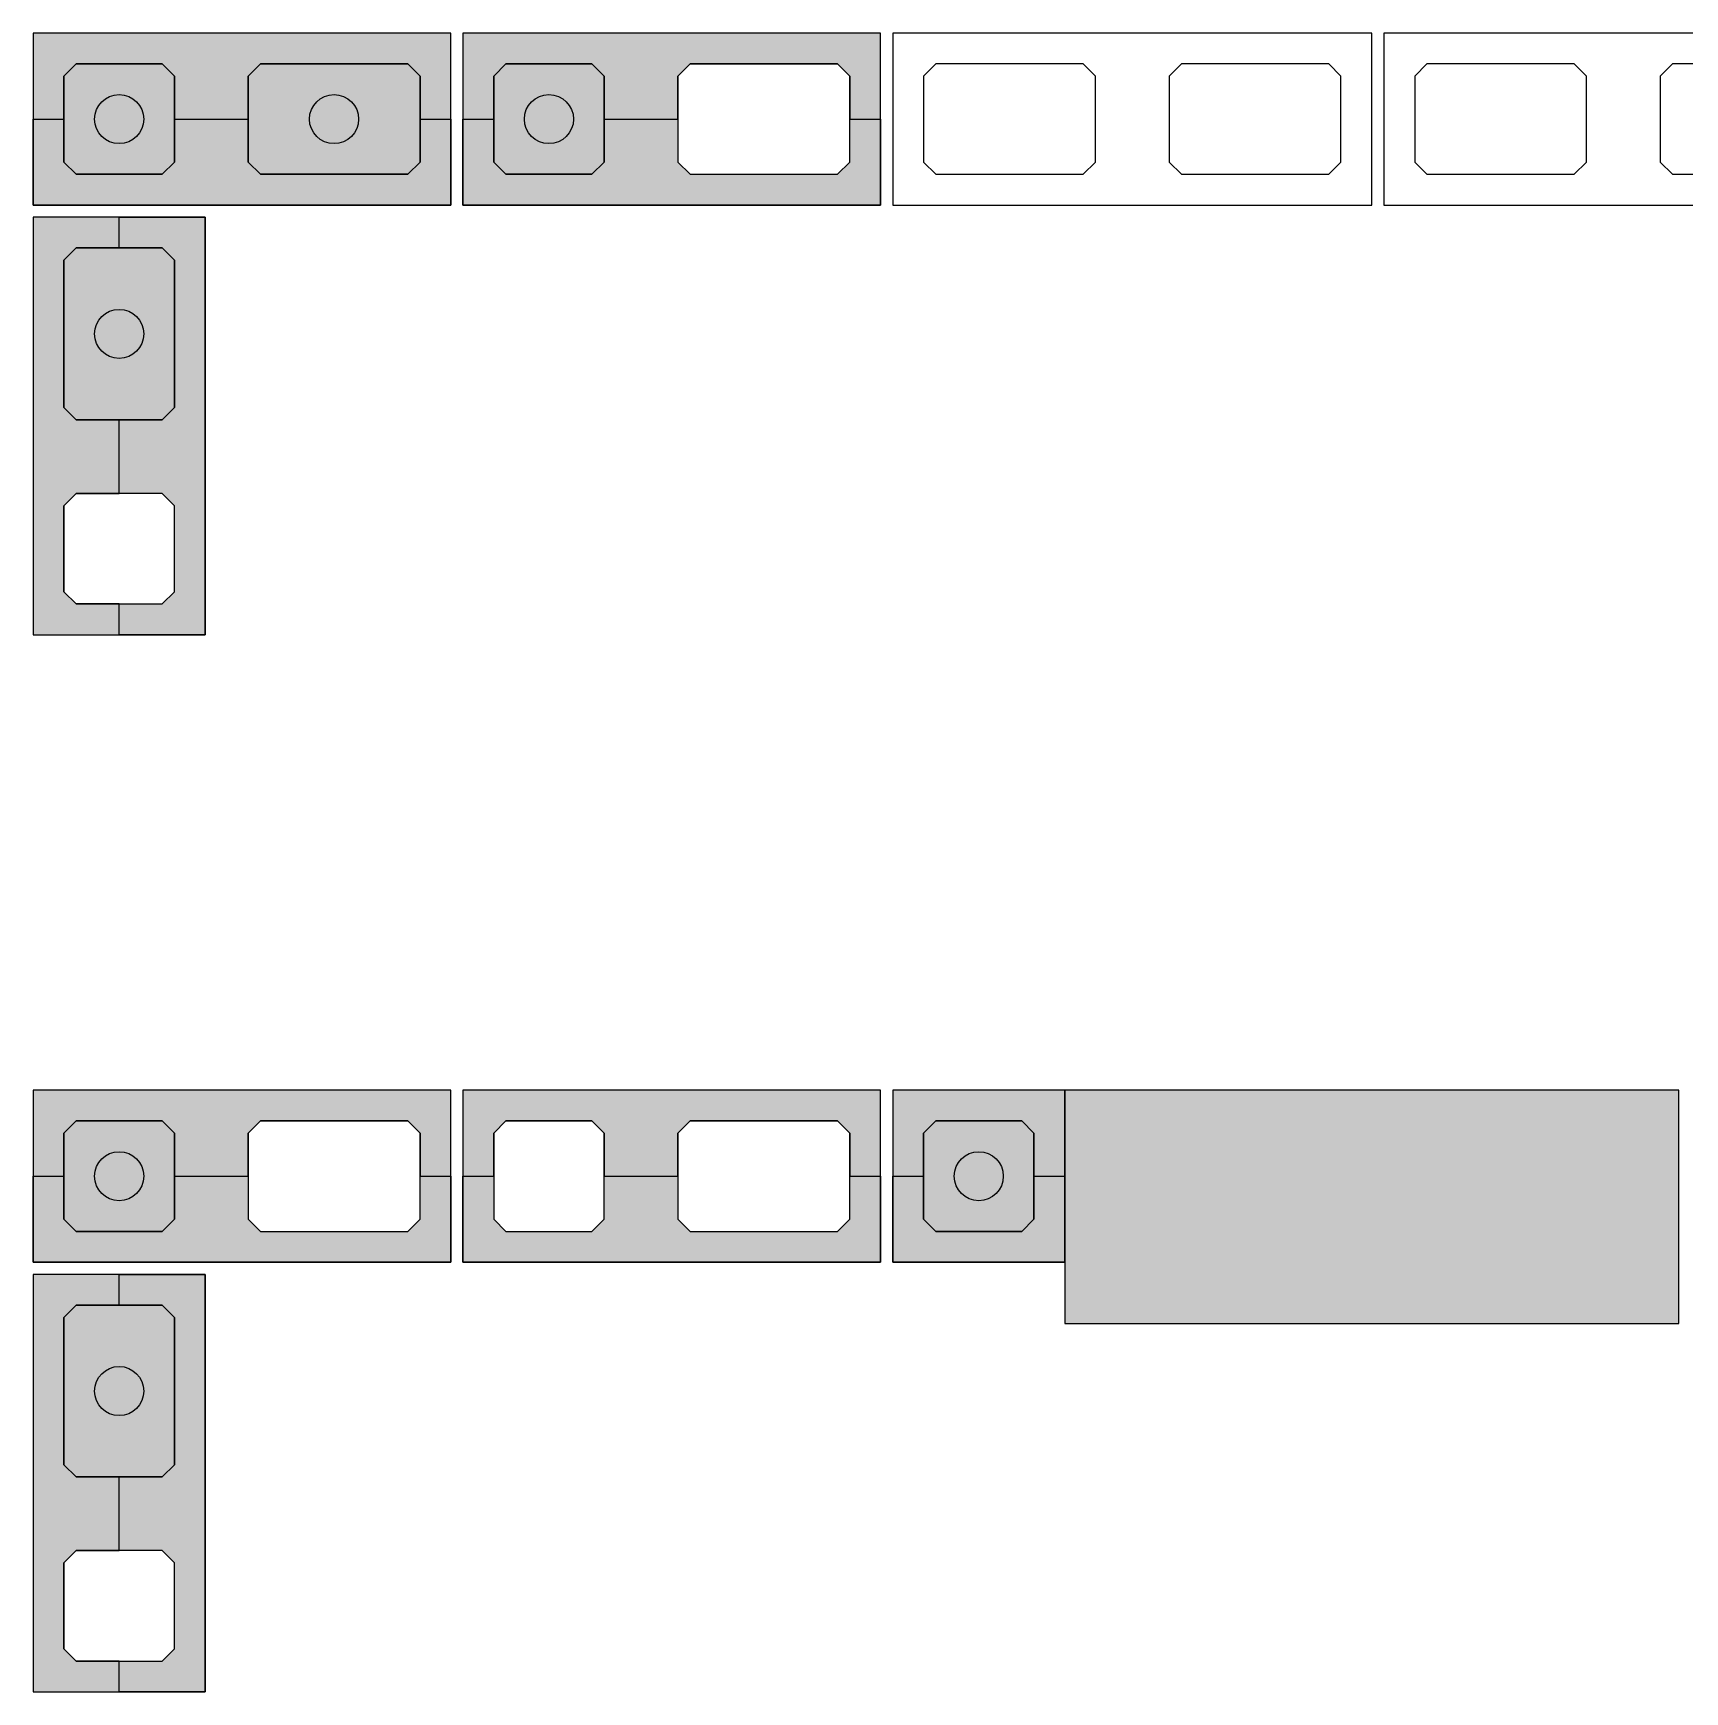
# Model space of a CAD drawing. Extents: x -1 to 122, y -1 to 61.
# Drawn here: x 49.919 to 52.609, y 24.979 to 27.681 of the extents above; entities that cross this region are included whole.
import ezdxf

# ---------------------------------------------------------------- set-up
doc = ezdxf.new("R2010")
doc.units = 0
doc.header["$MEASUREMENT"] = 0
for name, color, linetype in [('PENA_01', 1, 'CONTINUOUS'), ('PENA_02', 2, 'CONTINUOUS'), ('PENA_03', 3, 'CONTINUOUS'), ('PENA_11', 252, 'CONTINUOUS'), ('PENA_21', 100, 'CONTINUOUS'), ('PENA_28', 135, 'CONTINUOUS')]:
    doc.layers.add(name, color=color, linetype=linetype)

msp = doc.modelspace()

# ---------------------------------------------------------------- linework, layer by layer
at = {"layer": 'PENA_01', "linetype": 'Continuous'}
for points in [[(49.9891, 27.4515), (50.1291, 27.4515), (50.1491, 27.4715), (50.1491, 27.6115), (50.1291, 27.6315), (49.9891, 27.6315), (49.9691, 27.6115), (49.9691, 27.4715), (49.9891, 27.4515)], [(50.2891, 27.4515), (50.5291, 27.4515), (50.5491, 27.4715), (50.5491, 27.6115), (50.5291, 27.6315), (50.2891, 27.6315), (50.2691, 27.6115), (50.2691, 27.4715), (50.2891, 27.4515)], [(50.6891, 27.4515), (50.8291, 27.4515), (50.8491, 27.4715), (50.8491, 27.6115), (50.8291, 27.6315), (50.6891, 27.6315), (50.6691, 27.6115), (50.6691, 27.4715), (50.6891, 27.4515)], [(50.9891, 27.4515), (51.2291, 27.4515), (51.2491, 27.4715), (51.2491, 27.6115), (51.2291, 27.6315), (50.9891, 27.6315), (50.9691, 27.6115), (50.9691, 27.4715), (50.9891, 27.4515)], [(51.3691, 27.4715), (51.3891, 27.4515), (51.6291, 27.4515), (51.6491, 27.4715), (51.6491, 27.6115), (51.6291, 27.6315), (51.3891, 27.6315), (51.3691, 27.6115), (51.3691, 27.4715)], [(51.7691, 27.4715), (51.7891, 27.4515), (52.0291, 27.4515), (52.0491, 27.4715), (52.0491, 27.6115), (52.0291, 27.6315), (51.7891, 27.6315), (51.7691, 27.6115), (51.7691, 27.4715)], [(52.1691, 27.4715), (52.1891, 27.4515), (52.4291, 27.4515), (52.4491, 27.4715), (52.4491, 27.6115), (52.4291, 27.6315), (52.1891, 27.6315), (52.1691, 27.6115), (52.1691, 27.4715)], [(52.5691, 27.4715), (52.5891, 27.4515), (52.8291, 27.4515), (52.8491, 27.4715), (52.8491, 27.6115), (52.8291, 27.6315), (52.5891, 27.6315), (52.5691, 27.6115), (52.5691, 27.4715)], [(50.1491, 27.0715), (50.1491, 27.3115), (50.1291, 27.3315), (49.9891, 27.3315), (49.9691, 27.3115), (49.9691, 27.0715), (49.9891, 27.0515), (50.1291, 27.0515), (50.1491, 27.0715)], [(50.1491, 26.7715), (50.1491, 26.9115), (50.1291, 26.9315), (49.9891, 26.9315), (49.9691, 26.9115), (49.9691, 26.7715), (49.9891, 26.7515), (50.1291, 26.7515), (50.1491, 26.7715)], [(49.9891, 25.7292), (50.1291, 25.7292), (50.1491, 25.7492), (50.1491, 25.8892), (50.1291, 25.9092), (49.9891, 25.9092), (49.9691, 25.8892), (49.9691, 25.7492), (49.9891, 25.7292)], [(50.2891, 25.7292), (50.5291, 25.7292), (50.5491, 25.7492), (50.5491, 25.8892), (50.5291, 25.9092), (50.2891, 25.9092), (50.2691, 25.8892), (50.2691, 25.7492), (50.2891, 25.7292)], [(50.6891, 25.7292), (50.8291, 25.7292), (50.8491, 25.7492), (50.8491, 25.8892), (50.8291, 25.9092), (50.6891, 25.9092), (50.6691, 25.8892), (50.6691, 25.7492), (50.6891, 25.7292)], [(50.9891, 25.7292), (51.2291, 25.7292), (51.2491, 25.7492), (51.2491, 25.8892), (51.2291, 25.9092), (50.9891, 25.9092), (50.9691, 25.8892), (50.9691, 25.7492), (50.9891, 25.7292)], [(51.3691, 25.7492), (51.3891, 25.7292), (51.5291, 25.7292), (51.5491, 25.7492), (51.5491, 25.8892), (51.5291, 25.9092), (51.3891, 25.9092), (51.3691, 25.8892), (51.3691, 25.7492)], [(50.1491, 25.3492), (50.1491, 25.5892), (50.1291, 25.6092), (49.9891, 25.6092), (49.9691, 25.5892), (49.9691, 25.3492), (49.9891, 25.3292), (50.1291, 25.3292), (50.1491, 25.3492)], [(50.1491, 25.0492), (50.1491, 25.1892), (50.1291, 25.2092), (49.9891, 25.2092), (49.9691, 25.1892), (49.9691, 25.0492), (49.9891, 25.0292), (50.1291, 25.0292), (50.1491, 25.0492)]]:
    msp.add_lwpolyline(points, dxfattribs=at)
at = {"layer": 'PENA_02', "linetype": 'Continuous'}
for points in [[(49.9191, 27.4015), (50.5991, 27.4015), (50.5991, 27.6815), (49.9191, 27.6815), (49.9191, 27.4015)], [(50.6191, 27.4015), (51.2991, 27.4015), (51.2991, 27.6815), (50.6191, 27.6815), (50.6191, 27.4015)], [(51.3191, 27.4015), (52.0991, 27.4015), (52.0991, 27.6815), (51.3191, 27.6815), (51.3191, 27.4015)], [(52.1191, 27.4015), (52.8991, 27.4015), (52.8991, 27.6815), (52.1191, 27.6815), (52.1191, 27.4015)], [(50.1991, 26.7015), (50.1991, 27.3815), (49.9191, 27.3815), (49.9191, 26.7015), (50.1991, 26.7015)], [(49.9191, 25.6792), (50.5991, 25.6792), (50.5991, 25.9592), (49.9191, 25.9592), (49.9191, 25.6792)], [(50.6191, 25.6792), (51.2991, 25.6792), (51.2991, 25.9592), (50.6191, 25.9592), (50.6191, 25.6792)], [(51.3191, 25.6792), (51.5991, 25.6792), (51.5991, 25.9592), (51.3191, 25.9592), (51.3191, 25.6792)], [(51.5991, 25.9592), (51.5991, 25.5792), (52.5991, 25.5792), (52.5991, 25.9592), (51.5991, 25.9592)], [(50.1991, 24.9792), (50.1991, 25.6592), (49.9191, 25.6592), (49.9191, 24.9792), (50.1991, 24.9792)]]:
    msp.add_lwpolyline(points, dxfattribs=at)
at = {"layer": 'PENA_03', "linetype": 'Continuous'}
for points in [[(49.9891, 27.4515), (49.9691, 27.4715), (49.9691, 27.6115), (49.9891, 27.6315), (50.1291, 27.6315), (50.1491, 27.6115), (50.1491, 27.4715), (50.1291, 27.4515), (49.9891, 27.4515)], [(50.5491, 27.4715), (50.5291, 27.4515), (50.2891, 27.4515), (50.2691, 27.4715), (50.2691, 27.6115), (50.2891, 27.6315), (50.5291, 27.6315), (50.5491, 27.6115), (50.5491, 27.4715)], [(50.6891, 27.4515), (50.6691, 27.4715), (50.6691, 27.6115), (50.6891, 27.6315), (50.8291, 27.6315), (50.8491, 27.6115), (50.8491, 27.4715), (50.8291, 27.4515), (50.6891, 27.4515)], [(50.1291, 27.3315), (50.1491, 27.3115), (50.1491, 27.0715), (50.1291, 27.0515), (49.9891, 27.0515), (49.9691, 27.0715), (49.9691, 27.3115), (49.9891, 27.3315), (50.1291, 27.3315)], [(49.9891, 25.7292), (49.9691, 25.7492), (49.9691, 25.8892), (49.9891, 25.9092), (50.1291, 25.9092), (50.1491, 25.8892), (50.1491, 25.7492), (50.1291, 25.7292), (49.9891, 25.7292)], [(51.3891, 25.7292), (51.3691, 25.7492), (51.3691, 25.8892), (51.3891, 25.9092), (51.5291, 25.9092), (51.5491, 25.8892), (51.5491, 25.7492), (51.5291, 25.7292), (51.3891, 25.7292)], [(50.1291, 25.6092), (50.1491, 25.5892), (50.1491, 25.3492), (50.1291, 25.3292), (49.9891, 25.3292), (49.9691, 25.3492), (49.9691, 25.5892), (49.9891, 25.6092), (50.1291, 25.6092)]]:
    msp.add_lwpolyline(points, dxfattribs=at)
for centre in [(50.0591, 27.5415), (50.4091, 27.5415), (50.7591, 27.5415), (50.0591, 27.1915), (50.0591, 25.8192), (51.4591, 25.8192), (50.0591, 25.4692)]:
    msp.add_circle(centre, 0.04, dxfattribs=at)
for points in [[(50.0991, 27.5415), (50.0391, 27.5761), (50.0215, 27.5551)], [(50.0991, 27.5415), (50.066, 27.5808), (50.0391, 27.5761)], [(50.0991, 27.5415), (50.0897, 27.5672), (50.066, 27.5808)], [(50.4491, 27.5415), (50.3891, 27.5761), (50.3715, 27.5551)], [(50.4491, 27.5415), (50.416, 27.5808), (50.3891, 27.5761)], [(50.4491, 27.5415), (50.4397, 27.5672), (50.416, 27.5808)], [(50.7991, 27.5415), (50.7391, 27.5761), (50.7215, 27.5551)], [(50.7991, 27.5415), (50.766, 27.5808), (50.7391, 27.5761)], [(50.7991, 27.5415), (50.7897, 27.5672), (50.766, 27.5808)], [(50.0991, 27.5415), (50.0215, 27.5551), (50.0215, 27.5278)], [(50.0991, 27.5415), (50.0215, 27.5278), (50.0391, 27.5068)], [(50.0991, 27.5415), (50.0391, 27.5068), (50.066, 27.5021)], [(50.0991, 27.5415), (50.066, 27.5021), (50.0897, 27.5157)], [(50.0991, 27.5415), (50.0897, 27.5157), (50.0991, 27.5415)], [(50.4491, 27.5415), (50.3715, 27.5551), (50.3715, 27.5278)], [(50.4491, 27.5415), (50.3715, 27.5278), (50.3891, 27.5068)], [(50.4491, 27.5415), (50.3891, 27.5068), (50.416, 27.5021)], [(50.4491, 27.5415), (50.416, 27.5021), (50.4397, 27.5157)], [(50.4491, 27.5415), (50.4397, 27.5157), (50.4491, 27.5415)], [(50.7991, 27.5415), (50.7215, 27.5551), (50.7215, 27.5278)], [(50.7991, 27.5415), (50.7215, 27.5278), (50.7391, 27.5068)], [(50.7991, 27.5415), (50.7391, 27.5068), (50.766, 27.5021)], [(50.7991, 27.5415), (50.766, 27.5021), (50.7897, 27.5157)], [(50.7991, 27.5415), (50.7897, 27.5157), (50.7991, 27.5415)], [(50.0991, 27.1915), (50.0391, 27.2261), (50.0215, 27.2051)], [(50.0991, 27.1915), (50.066, 27.2308), (50.0391, 27.2261)], [(50.0991, 27.1915), (50.0897, 27.2172), (50.066, 27.2308)], [(50.0991, 27.1915), (50.0215, 27.2051), (50.0215, 27.1778)], [(50.0991, 27.1915), (50.0215, 27.1778), (50.0391, 27.1568)], [(50.0991, 27.1915), (50.0391, 27.1568), (50.066, 27.1521)], [(50.0991, 27.1915), (50.066, 27.1521), (50.0897, 27.1657)], [(50.0991, 27.1915), (50.0897, 27.1657), (50.0991, 27.1915)], [(50.0991, 25.8192), (50.0391, 25.8538), (50.0215, 25.8329)], [(50.0991, 25.8192), (50.066, 25.8586), (50.0391, 25.8538)], [(50.0991, 25.8192), (50.0897, 25.8449), (50.066, 25.8586)], [(51.4991, 25.8192), (51.4391, 25.8538), (51.4215, 25.8329)], [(51.4991, 25.8192), (51.466, 25.8586), (51.4391, 25.8538)], [(51.4991, 25.8192), (51.4897, 25.8449), (51.466, 25.8586)], [(50.0991, 25.8192), (50.0215, 25.8329), (50.0215, 25.8055)], [(50.0991, 25.8192), (50.0215, 25.8055), (50.0391, 25.7845)], [(50.0991, 25.8192), (50.0391, 25.7845), (50.066, 25.7798)], [(50.0991, 25.8192), (50.066, 25.7798), (50.0897, 25.7935)], [(50.0991, 25.8192), (50.0897, 25.7935), (50.0991, 25.8192)], [(51.4991, 25.8192), (51.4215, 25.8329), (51.4215, 25.8055)], [(51.4991, 25.8192), (51.4215, 25.8055), (51.4391, 25.7845)], [(51.4991, 25.8192), (51.4391, 25.7845), (51.466, 25.7798)], [(51.4991, 25.8192), (51.466, 25.7798), (51.4897, 25.7935)], [(51.4991, 25.8192), (51.4897, 25.7935), (51.4991, 25.8192)], [(50.0991, 25.4692), (50.0391, 25.5038), (50.0215, 25.4828)], [(50.0991, 25.4692), (50.0215, 25.4828), (50.0215, 25.4555)], [(50.0991, 25.4692), (50.066, 25.5086), (50.0391, 25.5038)], [(50.0991, 25.4692), (50.0897, 25.4949), (50.066, 25.5086)], [(50.0991, 25.4692), (50.0215, 25.4555), (50.0391, 25.4345)], [(50.0991, 25.4692), (50.0391, 25.4345), (50.066, 25.4298)], [(50.0991, 25.4692), (50.066, 25.4298), (50.0897, 25.4435)], [(50.0991, 25.4692), (50.0897, 25.4435), (50.0991, 25.4692)]]:
    msp.add_solid(points, dxfattribs=at)
at = {"layer": 'PENA_11', "linetype": 'Continuous'}
for points in [[(49.9891, 27.4515), (49.9691, 27.6115), (49.9891, 27.6315)], [(49.9891, 27.4515), (49.9891, 27.6315), (50.1291, 27.6315)], [(49.9891, 27.4515), (50.1291, 27.6315), (50.1491, 27.6115)], [(50.5491, 27.4715), (50.2691, 27.6115), (50.2891, 27.6315)], [(50.5491, 27.4715), (50.2891, 27.6315), (50.5291, 27.6315)], [(50.5491, 27.4715), (50.5291, 27.6315), (50.5491, 27.6115)], [(50.6891, 27.4515), (50.6691, 27.6115), (50.6891, 27.6315)], [(50.6891, 27.4515), (50.6891, 27.6315), (50.8291, 27.6315)], [(50.6891, 27.4515), (50.8291, 27.6315), (50.8491, 27.6115)], [(49.9891, 27.4515), (49.9691, 27.4715), (49.9691, 27.6115)], [(49.9891, 27.4515), (50.1491, 27.6115), (50.1491, 27.4715)], [(50.5491, 27.4715), (50.2691, 27.4715), (50.2691, 27.6115)], [(50.5491, 27.4715), (50.5491, 27.6115), (50.5491, 27.4715)], [(50.6891, 27.4515), (50.6691, 27.4715), (50.6691, 27.6115)], [(50.6891, 27.4515), (50.8491, 27.6115), (50.8491, 27.4715)], [(49.9891, 27.4515), (50.1491, 27.4715), (50.1291, 27.4515)], [(50.5491, 27.4715), (50.2891, 27.4515), (50.2691, 27.4715)], [(50.5491, 27.4715), (50.5291, 27.4515), (50.2891, 27.4515)], [(50.6891, 27.4515), (50.8491, 27.4715), (50.8291, 27.4515)], [(49.9891, 27.4515), (50.1291, 27.4515), (49.9891, 27.4515)], [(50.6891, 27.4515), (50.8291, 27.4515), (50.6891, 27.4515)], [(50.1291, 27.3315), (49.9891, 27.0515), (49.9691, 27.0715)], [(50.1291, 27.3315), (49.9691, 27.0715), (49.9691, 27.3115)], [(50.1291, 27.3315), (49.9691, 27.3115), (49.9891, 27.3315)], [(50.1291, 27.3315), (50.1291, 27.0515), (49.9891, 27.0515)], [(50.1291, 27.3315), (49.9891, 27.3315), (50.1291, 27.3315)], [(50.1291, 27.3315), (50.1491, 27.3115), (50.1491, 27.0715)], [(50.1291, 27.3315), (50.1491, 27.0715), (50.1291, 27.0515)], [(51.5991, 25.9592), (51.5991, 25.5792), (52.5991, 25.5792)], [(51.5991, 25.9592), (52.5991, 25.5792), (52.5991, 25.9592)], [(51.5991, 25.9592), (52.5991, 25.9592), (51.5991, 25.9592)], [(49.9891, 25.7292), (49.9691, 25.8892), (49.9891, 25.9092)], [(49.9891, 25.7292), (49.9691, 25.7492), (49.9691, 25.8892)], [(49.9891, 25.7292), (49.9891, 25.9092), (50.1291, 25.9092)], [(49.9891, 25.7292), (50.1291, 25.9092), (50.1491, 25.8892)], [(49.9891, 25.7292), (50.1491, 25.8892), (50.1491, 25.7492)], [(51.3891, 25.7292), (51.3691, 25.8892), (51.3891, 25.9092)], [(51.3891, 25.7292), (51.3691, 25.7492), (51.3691, 25.8892)], [(51.3891, 25.7292), (51.3891, 25.9092), (51.5291, 25.9092)], [(51.3891, 25.7292), (51.5291, 25.9092), (51.5491, 25.8892)], [(51.3891, 25.7292), (51.5491, 25.8892), (51.5491, 25.7492)], [(49.9891, 25.7292), (50.1491, 25.7492), (50.1291, 25.7292)], [(49.9891, 25.7292), (50.1291, 25.7292), (49.9891, 25.7292)], [(51.3891, 25.7292), (51.5491, 25.7492), (51.5291, 25.7292)], [(51.3891, 25.7292), (51.5291, 25.7292), (51.3891, 25.7292)], [(50.1291, 25.6092), (49.9891, 25.3292), (49.9691, 25.3492)], [(50.1291, 25.6092), (49.9691, 25.3492), (49.9691, 25.5892)], [(50.1291, 25.6092), (49.9691, 25.5892), (49.9891, 25.6092)], [(50.1291, 25.6092), (50.1291, 25.3292), (49.9891, 25.3292)], [(50.1291, 25.6092), (49.9891, 25.6092), (50.1291, 25.6092)], [(50.1291, 25.6092), (50.1491, 25.5892), (50.1491, 25.3492)], [(50.1291, 25.6092), (50.1491, 25.3492), (50.1291, 25.3292)]]:
    msp.add_solid(points, dxfattribs=at)
at = {"layer": 'PENA_21', "linetype": 'Continuous'}
for points in [[(49.9191, 27.5415), (49.9691, 27.5415), (49.9691, 27.6115), (49.9891, 27.6315), (50.1291, 27.6315), (50.1491, 27.6115), (50.1491, 27.5415), (50.2691, 27.5415), (50.2691, 27.6115), (50.2891, 27.6315), (50.5291, 27.6315), (50.5491, 27.6115), (50.5491, 27.5415), (50.5991, 27.5415), (50.5991, 27.6815), (49.9191, 27.6815), (49.9191, 27.5415)], [(50.6191, 27.5415), (50.6691, 27.5415), (50.6691, 27.6115), (50.6891, 27.6315), (50.8291, 27.6315), (50.8491, 27.6115), (50.8491, 27.5415), (50.9691, 27.5415), (50.9691, 27.6115), (50.9891, 27.6315), (51.2291, 27.6315), (51.2491, 27.6115), (51.2491, 27.5415), (51.2991, 27.5415), (51.2991, 27.6815), (50.6191, 27.6815), (50.6191, 27.5415)], [(49.9191, 27.5415), (49.9691, 27.5415), (49.9691, 27.4715), (49.9891, 27.4515), (50.1291, 27.4515), (50.1491, 27.4715), (50.1491, 27.5415), (50.2691, 27.5415), (50.2691, 27.4715), (50.2891, 27.4515), (50.5291, 27.4515), (50.5491, 27.4715), (50.5491, 27.5415), (50.5991, 27.5415), (50.5991, 27.4015), (49.9191, 27.4015), (49.9191, 27.5415)], [(50.6191, 27.5415), (50.6691, 27.5415), (50.6691, 27.4715), (50.6891, 27.4515), (50.8291, 27.4515), (50.8491, 27.4715), (50.8491, 27.5415), (50.9691, 27.5415), (50.9691, 27.4715), (50.9891, 27.4515), (51.2291, 27.4515), (51.2491, 27.4715), (51.2491, 27.5415), (51.2991, 27.5415), (51.2991, 27.4015), (50.6191, 27.4015), (50.6191, 27.5415)], [(50.0591, 26.7015), (50.0591, 26.7515), (49.9891, 26.7515), (49.9691, 26.7715), (49.9691, 26.9115), (49.9891, 26.9315), (50.0591, 26.9315), (50.0591, 27.0515), (49.9891, 27.0515), (49.9691, 27.0715), (49.9691, 27.3115), (49.9891, 27.3315), (50.0591, 27.3315), (50.0591, 27.3815), (49.9191, 27.3815), (49.9191, 26.7015), (50.0591, 26.7015)], [(50.0591, 26.7015), (50.0591, 26.7515), (50.1291, 26.7515), (50.1491, 26.7715), (50.1491, 26.9115), (50.1291, 26.9315), (50.0591, 26.9315), (50.0591, 27.0515), (50.1291, 27.0515), (50.1491, 27.0715), (50.1491, 27.3115), (50.1291, 27.3315), (50.0591, 27.3315), (50.0591, 27.3815), (50.1991, 27.3815), (50.1991, 26.7015), (50.0591, 26.7015)], [(49.9191, 25.8192), (49.9691, 25.8192), (49.9691, 25.8892), (49.9891, 25.9092), (50.1291, 25.9092), (50.1491, 25.8892), (50.1491, 25.8192), (50.2691, 25.8192), (50.2691, 25.8892), (50.2891, 25.9092), (50.5291, 25.9092), (50.5491, 25.8892), (50.5491, 25.8192), (50.5991, 25.8192), (50.5991, 25.9592), (49.9191, 25.9592), (49.9191, 25.8192)], [(50.6191, 25.8192), (50.6691, 25.8192), (50.6691, 25.8892), (50.6891, 25.9092), (50.8291, 25.9092), (50.8491, 25.8892), (50.8491, 25.8192), (50.9691, 25.8192), (50.9691, 25.8892), (50.9891, 25.9092), (51.2291, 25.9092), (51.2491, 25.8892), (51.2491, 25.8192), (51.2991, 25.8192), (51.2991, 25.9592), (50.6191, 25.9592), (50.6191, 25.8192)], [(49.9191, 25.8192), (49.9691, 25.8192), (49.9691, 25.7492), (49.9891, 25.7292), (50.1291, 25.7292), (50.1491, 25.7492), (50.1491, 25.8192), (50.2691, 25.8192), (50.2691, 25.7492), (50.2891, 25.7292), (50.5291, 25.7292), (50.5491, 25.7492), (50.5491, 25.8192), (50.5991, 25.8192), (50.5991, 25.6792), (49.9191, 25.6792), (49.9191, 25.8192)], [(50.6191, 25.8192), (50.6691, 25.8192), (50.6691, 25.7492), (50.6891, 25.7292), (50.8291, 25.7292), (50.8491, 25.7492), (50.8491, 25.8192), (50.9691, 25.8192), (50.9691, 25.7492), (50.9891, 25.7292), (51.2291, 25.7292), (51.2491, 25.7492), (51.2491, 25.8192), (51.2991, 25.8192), (51.2991, 25.6792), (50.6191, 25.6792), (50.6191, 25.8192)], [(50.0591, 24.9792), (50.0591, 25.0292), (49.9891, 25.0292), (49.9691, 25.0492), (49.9691, 25.1892), (49.9891, 25.2092), (50.0591, 25.2092), (50.0591, 25.3292), (49.9891, 25.3292), (49.9691, 25.3492), (49.9691, 25.5892), (49.9891, 25.6092), (50.0591, 25.6092), (50.0591, 25.6592), (49.9191, 25.6592), (49.9191, 24.9792), (50.0591, 24.9792)], [(50.0591, 24.9792), (50.0591, 25.0292), (50.1291, 25.0292), (50.1491, 25.0492), (50.1491, 25.1892), (50.1291, 25.2092), (50.0591, 25.2092), (50.0591, 25.3292), (50.1291, 25.3292), (50.1491, 25.3492), (50.1491, 25.5892), (50.1291, 25.6092), (50.0591, 25.6092), (50.0591, 25.6592), (50.1991, 25.6592), (50.1991, 24.9792), (50.0591, 24.9792)]]:
    msp.add_lwpolyline(points, dxfattribs=at)
for points in [[(50.5991, 27.6815), (49.9191, 27.6815), (49.9891, 27.6315)], [(49.9191, 27.6815), (49.9191, 27.5415), (49.9691, 27.5415)], [(49.9191, 27.6815), (49.9691, 27.5415), (49.9691, 27.6115)], [(49.9191, 27.6815), (49.9691, 27.6115), (49.9891, 27.6315)], [(50.5991, 27.6815), (49.9891, 27.6315), (50.1291, 27.6315)], [(50.5991, 27.6815), (50.1291, 27.6315), (50.1491, 27.6115)], [(50.5991, 27.6815), (50.1491, 27.6115), (50.2891, 27.6315)], [(50.5991, 27.6815), (50.2891, 27.6315), (50.5291, 27.6315)], [(50.5991, 27.6815), (50.5291, 27.6315), (50.5491, 27.6115)], [(50.5991, 27.6815), (50.5491, 27.6115), (50.5991, 27.5415)], [(51.2991, 27.6815), (50.6191, 27.6815), (50.6891, 27.6315)], [(50.6191, 27.6815), (50.6191, 27.5415), (50.6691, 27.5415)], [(50.6191, 27.6815), (50.6691, 27.5415), (50.6691, 27.6115)], [(50.6191, 27.6815), (50.6691, 27.6115), (50.6891, 27.6315)], [(51.2991, 27.6815), (50.6891, 27.6315), (50.8291, 27.6315)], [(51.2991, 27.6815), (50.8291, 27.6315), (50.8491, 27.6115)], [(51.2991, 27.6815), (50.8491, 27.6115), (50.9891, 27.6315)], [(51.2991, 27.6815), (50.9891, 27.6315), (51.2291, 27.6315)], [(51.2991, 27.6815), (51.2291, 27.6315), (51.2491, 27.6115)], [(51.2991, 27.6815), (51.2491, 27.6115), (51.2991, 27.5415)], [(50.1491, 27.6115), (50.2691, 27.6115), (50.2891, 27.6315)], [(50.8491, 27.6115), (50.9691, 27.6115), (50.9891, 27.6315)], [(50.1491, 27.6115), (50.1491, 27.5415), (50.2691, 27.5415)], [(50.1491, 27.6115), (50.2691, 27.5415), (50.2691, 27.6115)], [(50.5991, 27.5415), (50.5491, 27.6115), (50.5491, 27.5415)], [(50.8491, 27.6115), (50.8491, 27.5415), (50.9691, 27.5415)], [(50.8491, 27.6115), (50.9691, 27.5415), (50.9691, 27.6115)], [(51.2991, 27.5415), (51.2491, 27.6115), (51.2491, 27.5415)], [(49.9191, 27.4015), (49.9191, 27.5415), (49.9691, 27.5415)], [(49.9191, 27.4015), (49.9691, 27.5415), (49.9691, 27.4715)], [(50.1491, 27.4715), (50.1491, 27.5415), (50.2691, 27.5415)], [(50.1491, 27.4715), (50.2691, 27.5415), (50.2691, 27.4715)], [(50.5991, 27.4015), (50.5491, 27.4715), (50.5991, 27.5415)], [(50.5991, 27.5415), (50.5491, 27.4715), (50.5491, 27.5415)], [(50.6191, 27.4015), (50.6191, 27.5415), (50.6691, 27.5415)], [(50.6191, 27.4015), (50.6691, 27.5415), (50.6691, 27.4715)], [(50.8491, 27.4715), (50.8491, 27.5415), (50.9691, 27.5415)], [(50.8491, 27.4715), (50.9691, 27.5415), (50.9691, 27.4715)], [(51.2991, 27.4015), (51.2491, 27.4715), (51.2991, 27.5415)], [(51.2991, 27.5415), (51.2491, 27.4715), (51.2491, 27.5415)], [(49.9191, 27.4015), (49.9691, 27.4715), (49.9891, 27.4515)], [(50.5991, 27.4015), (50.1291, 27.4515), (50.1491, 27.4715)], [(50.5991, 27.4015), (50.1491, 27.4715), (50.2891, 27.4515)], [(50.1491, 27.4715), (50.2691, 27.4715), (50.2891, 27.4515)], [(50.5991, 27.4015), (50.5291, 27.4515), (50.5491, 27.4715)], [(50.6191, 27.4015), (50.6691, 27.4715), (50.6891, 27.4515)], [(51.2991, 27.4015), (50.8291, 27.4515), (50.8491, 27.4715)], [(51.2991, 27.4015), (50.8491, 27.4715), (50.9891, 27.4515)], [(50.8491, 27.4715), (50.9691, 27.4715), (50.9891, 27.4515)], [(51.2991, 27.4015), (51.2291, 27.4515), (51.2491, 27.4715)], [(50.5991, 27.4015), (49.9191, 27.4015), (49.9891, 27.4515)], [(50.5991, 27.4015), (49.9891, 27.4515), (50.1291, 27.4515)], [(50.5991, 27.4015), (50.2891, 27.4515), (50.5291, 27.4515)], [(51.2991, 27.4015), (50.6191, 27.4015), (50.6891, 27.4515)], [(51.2991, 27.4015), (50.6891, 27.4515), (50.8291, 27.4515)], [(51.2991, 27.4015), (50.9891, 27.4515), (51.2291, 27.4515)], [(50.0591, 27.3815), (49.9191, 27.3815), (49.9891, 27.3315)], [(49.9891, 27.3315), (49.9191, 27.3815), (49.9691, 27.3115)], [(49.9191, 27.3815), (49.9691, 26.7715), (49.9691, 27.3115)], [(49.9191, 26.7015), (49.9691, 26.7715), (49.9191, 27.3815)], [(50.0591, 27.3315), (50.0591, 27.3815), (49.9891, 27.3315)], [(50.1291, 27.3315), (50.0591, 27.3315), (50.1991, 27.3815)], [(50.0591, 27.3315), (50.0591, 27.3815), (50.1991, 27.3815)], [(50.1491, 27.3115), (50.1291, 27.3315), (50.1991, 27.3815)], [(50.1491, 27.0715), (50.1991, 27.3815), (50.1491, 26.9115)], [(50.1491, 26.9115), (50.1991, 27.3815), (50.1491, 26.7715)], [(50.1991, 27.3815), (50.1991, 26.7015), (50.1491, 26.7715)], [(50.1491, 27.0715), (50.1491, 27.3115), (50.1991, 27.3815)], [(49.9691, 27.3115), (49.9691, 26.7715), (49.9691, 26.9115)], [(49.9691, 27.3115), (49.9691, 27.0715), (49.9691, 26.9115)], [(49.9891, 26.9315), (49.9691, 27.0715), (49.9691, 26.9115)], [(49.9891, 26.9315), (49.9891, 27.0515), (49.9691, 27.0715)], [(50.0591, 26.9315), (49.9891, 27.0515), (49.9891, 26.9315)], [(50.0591, 26.9315), (50.0591, 27.0515), (49.9891, 27.0515)], [(50.0591, 26.9315), (50.1291, 27.0515), (50.1291, 26.9315)], [(50.0591, 26.9315), (50.0591, 27.0515), (50.1291, 27.0515)], [(50.1291, 27.0515), (50.1491, 27.0715), (50.1291, 26.9315)], [(50.1291, 26.9315), (50.1491, 27.0715), (50.1491, 26.9115)], [(49.9891, 26.7515), (49.9691, 26.7715), (49.9191, 26.7015)], [(50.1491, 26.7715), (50.1991, 26.7015), (50.1291, 26.7515)], [(49.9891, 26.7515), (49.9191, 26.7015), (50.0591, 26.7015)], [(49.9891, 26.7515), (50.0591, 26.7015), (50.0591, 26.7515)], [(50.1991, 26.7015), (50.0591, 26.7015), (50.1291, 26.7515)], [(50.1291, 26.7515), (50.0591, 26.7015), (50.0591, 26.7515)], [(50.5991, 25.9592), (49.9191, 25.9592), (49.9891, 25.9092)], [(49.9191, 25.9592), (49.9191, 25.8192), (49.9691, 25.8192)], [(49.9191, 25.9592), (49.9691, 25.8192), (49.9691, 25.8892)], [(49.9191, 25.9592), (49.9691, 25.8892), (49.9891, 25.9092)], [(50.5991, 25.9592), (49.9891, 25.9092), (50.1291, 25.9092)], [(50.5991, 25.9592), (50.1291, 25.9092), (50.1491, 25.8892)], [(50.5991, 25.9592), (50.1491, 25.8892), (50.2891, 25.9092)], [(50.5991, 25.9592), (50.2891, 25.9092), (50.5291, 25.9092)], [(50.5991, 25.9592), (50.5291, 25.9092), (50.5491, 25.8892)], [(50.5991, 25.9592), (50.5491, 25.8892), (50.5991, 25.8192)], [(51.2991, 25.9592), (50.6191, 25.9592), (50.6891, 25.9092)], [(50.6191, 25.9592), (50.6191, 25.8192), (50.6691, 25.8192)], [(50.6191, 25.9592), (50.6691, 25.8192), (50.6691, 25.8892)], [(50.6191, 25.9592), (50.6691, 25.8892), (50.6891, 25.9092)], [(51.2991, 25.9592), (50.6891, 25.9092), (50.8291, 25.9092)], [(51.2991, 25.9592), (50.8291, 25.9092), (50.8491, 25.8892)], [(51.2991, 25.9592), (50.8491, 25.8892), (50.9891, 25.9092)], [(51.2991, 25.9592), (50.9891, 25.9092), (51.2291, 25.9092)], [(51.2991, 25.9592), (51.2291, 25.9092), (51.2491, 25.8892)], [(51.2991, 25.9592), (51.2491, 25.8892), (51.2991, 25.8192)], [(50.1491, 25.8892), (50.2691, 25.8892), (50.2891, 25.9092)], [(50.1491, 25.8892), (50.1491, 25.8192), (50.2691, 25.8192)], [(50.1491, 25.8892), (50.2691, 25.8192), (50.2691, 25.8892)], [(50.5991, 25.8192), (50.5491, 25.8892), (50.5491, 25.8192)], [(50.8491, 25.8892), (50.9691, 25.8892), (50.9891, 25.9092)], [(50.8491, 25.8892), (50.8491, 25.8192), (50.9691, 25.8192)], [(50.8491, 25.8892), (50.9691, 25.8192), (50.9691, 25.8892)], [(51.2991, 25.8192), (51.2491, 25.8892), (51.2491, 25.8192)], [(49.9191, 25.6792), (49.9191, 25.8192), (49.9691, 25.8192)], [(49.9191, 25.6792), (49.9691, 25.8192), (49.9691, 25.7492)], [(50.1491, 25.7492), (50.1491, 25.8192), (50.2691, 25.8192)], [(50.1491, 25.7492), (50.2691, 25.8192), (50.2691, 25.7492)], [(50.5991, 25.6792), (50.5491, 25.7492), (50.5991, 25.8192)], [(50.5991, 25.8192), (50.5491, 25.7492), (50.5491, 25.8192)], [(50.6191, 25.6792), (50.6191, 25.8192), (50.6691, 25.8192)], [(50.6191, 25.6792), (50.6691, 25.8192), (50.6691, 25.7492)], [(50.8491, 25.7492), (50.8491, 25.8192), (50.9691, 25.8192)], [(50.8491, 25.7492), (50.9691, 25.8192), (50.9691, 25.7492)], [(51.2991, 25.6792), (51.2491, 25.7492), (51.2991, 25.8192)], [(51.2991, 25.8192), (51.2491, 25.7492), (51.2491, 25.8192)], [(49.9191, 25.6792), (49.9691, 25.7492), (49.9891, 25.7292)], [(50.5991, 25.6792), (49.9191, 25.6792), (49.9891, 25.7292)], [(50.5991, 25.6792), (49.9891, 25.7292), (50.1291, 25.7292)], [(50.5991, 25.6792), (50.1291, 25.7292), (50.1491, 25.7492)], [(50.5991, 25.6792), (50.1491, 25.7492), (50.2891, 25.7292)], [(50.1491, 25.7492), (50.2691, 25.7492), (50.2891, 25.7292)], [(50.5991, 25.6792), (50.2891, 25.7292), (50.5291, 25.7292)], [(50.5991, 25.6792), (50.5291, 25.7292), (50.5491, 25.7492)], [(50.6191, 25.6792), (50.6691, 25.7492), (50.6891, 25.7292)], [(51.2991, 25.6792), (50.6191, 25.6792), (50.6891, 25.7292)], [(51.2991, 25.6792), (50.6891, 25.7292), (50.8291, 25.7292)], [(51.2991, 25.6792), (50.8291, 25.7292), (50.8491, 25.7492)], [(51.2991, 25.6792), (50.8491, 25.7492), (50.9891, 25.7292)], [(50.8491, 25.7492), (50.9691, 25.7492), (50.9891, 25.7292)], [(51.2991, 25.6792), (50.9891, 25.7292), (51.2291, 25.7292)], [(51.2991, 25.6792), (51.2291, 25.7292), (51.2491, 25.7492)], [(50.0591, 25.6592), (49.9191, 25.6592), (49.9891, 25.6092)], [(49.9891, 25.6092), (49.9191, 25.6592), (49.9691, 25.5892)], [(49.9191, 25.6592), (49.9691, 25.0492), (49.9691, 25.5892)], [(49.9191, 24.9792), (49.9691, 25.0492), (49.9191, 25.6592)], [(50.0591, 25.6092), (50.0591, 25.6592), (49.9891, 25.6092)], [(50.1291, 25.6092), (50.0591, 25.6092), (50.1991, 25.6592)], [(50.0591, 25.6092), (50.0591, 25.6592), (50.1991, 25.6592)], [(50.1491, 25.5892), (50.1291, 25.6092), (50.1991, 25.6592)], [(50.1491, 25.3492), (50.1991, 25.6592), (50.1491, 25.1892)], [(50.1491, 25.1892), (50.1991, 25.6592), (50.1491, 25.0492)], [(50.1991, 25.6592), (50.1991, 24.9792), (50.1491, 25.0492)], [(50.1491, 25.3492), (50.1491, 25.5892), (50.1991, 25.6592)], [(49.9691, 25.5892), (49.9691, 25.0492), (49.9691, 25.1892)], [(49.9691, 25.5892), (49.9691, 25.3492), (49.9691, 25.1892)], [(49.9891, 25.2092), (49.9691, 25.3492), (49.9691, 25.1892)], [(49.9891, 25.2092), (49.9891, 25.3292), (49.9691, 25.3492)], [(50.1291, 25.3292), (50.1491, 25.3492), (50.1291, 25.2092)], [(50.1291, 25.2092), (50.1491, 25.3492), (50.1491, 25.1892)], [(50.0591, 25.2092), (49.9891, 25.3292), (49.9891, 25.2092)], [(50.0591, 25.2092), (50.0591, 25.3292), (49.9891, 25.3292)], [(50.0591, 25.2092), (50.1291, 25.3292), (50.1291, 25.2092)], [(50.0591, 25.2092), (50.0591, 25.3292), (50.1291, 25.3292)], [(49.9891, 25.0292), (49.9691, 25.0492), (49.9191, 24.9792)], [(49.9891, 25.0292), (49.9191, 24.9792), (50.0591, 24.9792)], [(49.9891, 25.0292), (50.0591, 24.9792), (50.0591, 25.0292)], [(50.1991, 24.9792), (50.0591, 24.9792), (50.1291, 25.0292)], [(50.1291, 25.0292), (50.0591, 24.9792), (50.0591, 25.0292)], [(50.1491, 25.0492), (50.1991, 24.9792), (50.1291, 25.0292)]]:
    msp.add_solid(points, dxfattribs=at)
at = {"layer": 'PENA_28', "linetype": 'Continuous'}
for points in [[(51.5491, 25.8192), (51.5991, 25.8192), (51.5991, 25.9592), (51.3191, 25.9592), (51.3191, 25.8192), (51.3691, 25.8192), (51.3691, 25.8892), (51.3891, 25.9092), (51.5291, 25.9092), (51.5491, 25.8892), (51.5491, 25.8192)], [(51.5491, 25.8192), (51.5991, 25.8192), (51.5991, 25.6792), (51.3191, 25.6792), (51.3191, 25.8192), (51.3691, 25.8192), (51.3691, 25.7492), (51.3891, 25.7292), (51.5291, 25.7292), (51.5491, 25.7492), (51.5491, 25.8192)]]:
    msp.add_lwpolyline(points, dxfattribs=at)
for points in [[(51.3191, 25.8192), (51.3691, 25.8892), (51.3191, 25.9592)], [(51.3691, 25.8892), (51.3891, 25.9092), (51.3191, 25.9592)], [(51.3191, 25.9592), (51.3891, 25.9092), (51.5991, 25.9592)], [(51.3891, 25.9092), (51.5291, 25.9092), (51.5991, 25.9592)], [(51.5991, 25.9592), (51.5291, 25.9092), (51.5491, 25.8892)], [(51.5991, 25.8192), (51.5991, 25.9592), (51.5491, 25.8892)], [(51.3691, 25.8892), (51.3191, 25.8192), (51.3691, 25.8192)], [(51.5491, 25.8192), (51.5991, 25.8192), (51.5491, 25.8892)], [(51.3191, 25.8192), (51.3691, 25.7492), (51.3191, 25.6792)], [(51.3691, 25.7492), (51.3191, 25.8192), (51.3691, 25.8192)], [(51.5491, 25.8192), (51.5991, 25.8192), (51.5491, 25.7492)], [(51.5991, 25.8192), (51.5991, 25.6792), (51.5491, 25.7492)], [(51.3691, 25.7492), (51.3891, 25.7292), (51.3191, 25.6792)], [(51.3191, 25.6792), (51.3891, 25.7292), (51.5991, 25.6792)], [(51.3891, 25.7292), (51.5291, 25.7292), (51.5991, 25.6792)], [(51.5991, 25.6792), (51.5291, 25.7292), (51.5491, 25.7492)]]:
    msp.add_solid(points, dxfattribs=at)

doc.saveas('drawing.dxf')
